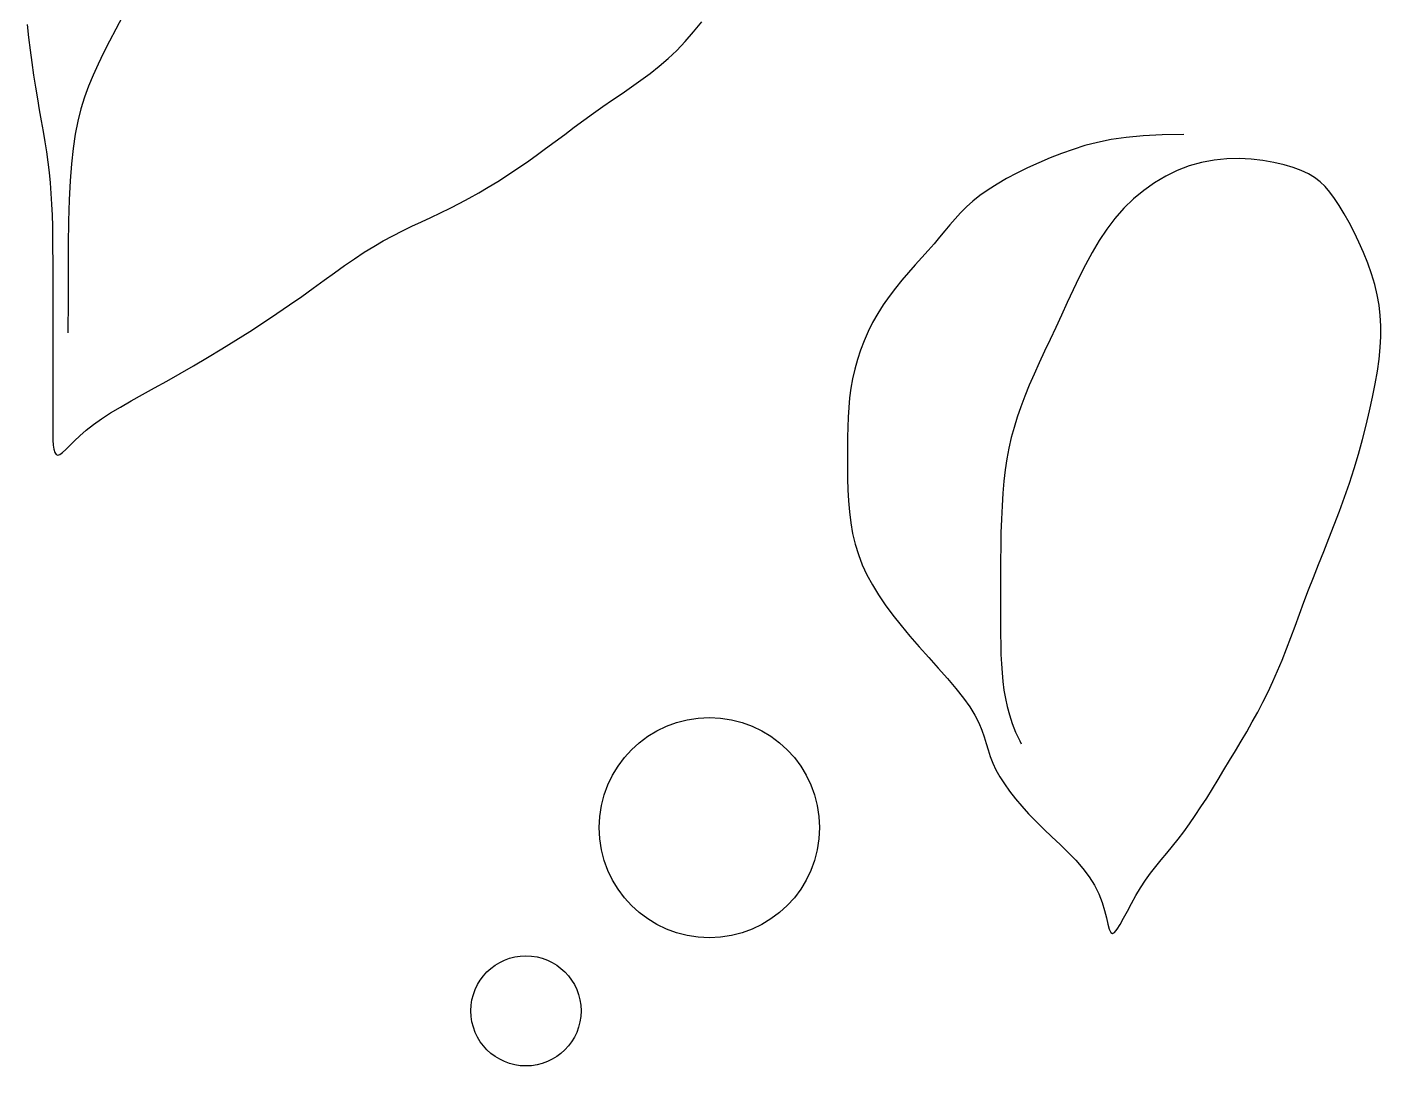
# Model space of a CAD drawing. Header units: millimetres. Extents: x 21129 to 2803301, y -510327 to 166837.
# Drawn here: x 259871 to 260921, y -114895 to -114090 of the extents above; entities that cross this region are included whole.
import ezdxf

# ---------------------------------------------------------------- set-up
doc = ezdxf.new("R2010")
doc.units = ezdxf.units.MM
doc.layers.add('....13_TNT_F_TREE', color=76, linetype='Continuous', transparency=0.5)

# ---------------------------------------------------------------- blocks, each defined once
blk = doc.blocks.new('mb-cay30')
for p, q in [((-923.31, -403.59), (-922.74, -408.53)), ((-886.25, -400.45), (-888.83, -405.32)), ((-664.85, -406.42), (-661.71, -402.54)), ((-922.74, -408.53), (-922.12, -413.45)), ((-888.83, -405.32), (-891.29, -410.03)), ((-668.06, -410.11), (-664.85, -406.42)), ((-922.12, -413.45), (-921.45, -418.32)), ((-893.6, -414.56), (-895.73, -418.92)), ((-891.29, -410.03), (-893.6, -414.56)), ((-674.72, -416.77), (-671.35, -413.57)), ((-671.35, -413.57), (-668.06, -410.11)), ((-921.45, -418.32), (-920.75, -423.12)), ((-895.73, -418.92), (-897.67, -423.19)), ((-681.71, -422.52), (-678.18, -419.74)), ((-678.18, -419.74), (-674.72, -416.77)), ((-920.75, -423.12), (-920.02, -427.79)), ((-897.67, -423.19), (-899.43, -427.44)), ((-688.93, -427.72), (-685.3, -425.17)), ((-685.3, -425.17), (-681.71, -422.52)), ((-920.02, -427.79), (-919.28, -432.32)), ((-899.43, -427.44), (-901.01, -431.77)), ((-696.29, -432.73), (-692.6, -430.23)), ((-692.6, -430.23), (-688.93, -427.72)), ((-919.28, -432.32), (-918.54, -436.68)), ((-901.01, -431.77), (-902.4, -436.26)), ((-703.7, -437.92), (-699.99, -435.28)), ((-699.99, -435.28), (-696.29, -432.73)), ((-918.54, -436.68), (-917.81, -440.88)), ((-917.81, -440.88), (-917.11, -444.97)), ((-902.4, -436.26), (-903.6, -441)), ((-711.1, -443.37), (-707.4, -440.62)), ((-707.4, -440.62), (-703.7, -437.92)), ((-917.11, -444.97), (-916.44, -448.98)), ((-904.62, -446.07), (-905.45, -451.57)), ((-903.6, -441), (-904.62, -446.07)), ((-718.51, -448.91), (-714.81, -446.14)), ((-714.81, -446.14), (-711.1, -443.37)), ((-474.77, -446.14), (-483.13, -446.28)), ((-916.44, -448.98), (-915.82, -452.94)), ((-722.22, -451.66), (-718.51, -448.91)), ((-513.11, -450.51), (-517.72, -451.95)), ((-508.23, -449.25), (-513.11, -450.51)), ((-502.93, -448.18), (-508.23, -449.25)), ((-497.07, -447.31), (-502.93, -448.18)), ((-490.52, -446.67), (-497.07, -447.31)), ((-483.13, -446.28), (-490.52, -446.67)), ((-915.82, -452.94), (-915.25, -456.89)), ((-905.45, -451.57), (-906.1, -457.58)), ((-729.62, -457), (-725.92, -454.36)), ((-725.92, -454.36), (-722.22, -451.66)), ((-526.63, -455.27), (-531.02, -457.13)), ((-522.19, -453.54), (-526.63, -455.27)), ((-517.72, -451.95), (-522.19, -453.54)), ((-463.01, -456.11), (-467.86, -457)), ((-458.14, -455.64), (-463.01, -456.11)), ((-453.31, -455.54), (-458.14, -455.64)), ((-448.6, -455.76), (-453.31, -455.54)), ((-444.07, -456.26), (-448.6, -455.76)), ((-439.8, -457), (-444.07, -456.26)), ((-915.25, -456.89), (-914.76, -460.86)), ((-914.76, -460.86), (-914.34, -464.89)), ((-906.1, -457.58), (-906.59, -464.21)), ((-737.03, -461.99), (-733.33, -459.54)), ((-733.33, -459.54), (-729.62, -457)), ((-539.48, -461.13), (-543.45, -463.24)), ((-535.32, -459.08), (-539.48, -461.13)), ((-531.02, -457.13), (-535.32, -459.08)), ((-477.28, -460.11), (-481.79, -462.3)), ((-472.63, -458.33), (-477.28, -460.11)), ((-467.86, -457), (-472.63, -458.33)), ((-435.85, -457.91), (-439.8, -457)), ((-432.3, -458.97), (-435.85, -457.91)), ((-429.19, -460.13), (-432.3, -458.97)), ((-426.47, -461.42), (-429.19, -460.13)), ((-424.07, -462.87), (-426.47, -461.42)), ((-914.34, -464.89), (-914.02, -469.01)), ((-906.59, -464.21), (-906.94, -471.56)), ((-748.15, -468.79), (-744.44, -466.62)), ((-744.44, -466.62), (-740.74, -464.35)), ((-740.74, -464.35), (-737.03, -461.99)), ((-547.19, -465.41), (-550.66, -467.61)), ((-543.45, -463.24), (-547.19, -465.41)), ((-486.13, -464.89), (-490.3, -467.85)), ((-481.79, -462.3), (-486.13, -464.89)), ((-421.93, -464.52), (-424.07, -462.87)), ((-419.97, -466.4), (-421.93, -464.52)), ((-418.13, -468.55), (-419.97, -466.4)), ((-914.02, -469.01), (-913.77, -473.2)), ((-906.94, -471.56), (-907.18, -479.76)), ((-755.55, -472.86), (-751.85, -470.87)), ((-751.85, -470.87), (-748.15, -468.79)), ((-556.59, -472.05), (-559.08, -474.28)), ((-553.8, -469.83), (-556.59, -472.05)), ((-550.66, -467.61), (-553.8, -469.83)), ((-494.25, -471.15), (-497.98, -474.78)), ((-490.3, -467.85), (-494.25, -471.15)), ((-416.34, -470.99), (-418.13, -468.55)), ((-414.52, -473.77), (-416.34, -470.99)), ((-913.77, -473.2), (-913.59, -477.47)), ((-913.59, -477.47), (-913.48, -481.79)), ((-766.67, -478.32), (-762.96, -476.57)), ((-762.96, -476.57), (-759.26, -474.76)), ((-759.26, -474.76), (-755.55, -472.86)), ((-561.33, -476.54), (-563.43, -478.83)), ((-559.08, -474.28), (-561.33, -476.54)), ((-497.98, -474.78), (-501.45, -478.71)), ((-412.63, -476.91), (-414.52, -473.77)), ((-410.69, -480.36), (-412.63, -476.91)), ((-913.48, -481.79), (-913.41, -486.16)), ((-907.18, -479.76), (-907.32, -488.9)), ((-777.78, -483.58), (-774.08, -481.79)), ((-774.08, -481.79), (-770.37, -480.05)), ((-770.37, -480.05), (-766.67, -478.32)), ((-565.43, -481.17), (-567.41, -483.57)), ((-563.43, -478.83), (-565.43, -481.17)), ((-504.65, -482.91), (-507.6, -487.34)), ((-501.45, -478.71), (-504.65, -482.91)), ((-408.76, -484.06), (-410.69, -480.36)), ((-913.41, -486.16), (-913.37, -490.57)), ((-788.89, -489.57), (-785.19, -487.43)), ((-785.19, -487.43), (-781.48, -485.45)), ((-781.48, -485.45), (-777.78, -483.58)), ((-569.44, -486.03), (-571.58, -488.58)), ((-567.41, -483.57), (-569.44, -486.03)), ((-507.6, -487.34), (-510.35, -491.96)), ((-406.86, -487.96), (-408.76, -484.06)), ((-405.07, -492), (-406.86, -487.96)), ((-913.37, -490.57), (-913.36, -495)), ((-907.32, -488.9), (-907.4, -499.1)), ((-796.35, -494.36), (-792.6, -491.88)), ((-792.6, -491.88), (-788.89, -489.57)), ((-573.89, -491.22), (-576.33, -493.94)), ((-571.58, -488.58), (-573.89, -491.22)), ((-510.35, -491.96), (-512.93, -496.72)), ((-403.41, -496.12), (-405.07, -492)), ((-913.36, -495), (-913.35, -499.43)), ((-804.08, -499.8), (-800.16, -497.01)), ((-800.16, -497.01), (-796.35, -494.36)), ((-578.87, -496.77), (-581.46, -499.68)), ((-576.33, -493.94), (-578.87, -496.77)), ((-512.93, -496.72), (-515.37, -501.57)), ((-401.93, -500.26), (-403.41, -496.12)), ((-913.35, -499.43), (-913.35, -503.87)), ((-913.35, -503.87), (-913.35, -508.29)), ((-907.4, -499.1), (-907.42, -510.47)), ((-812.37, -505.8), (-808.14, -502.74)), ((-808.14, -502.74), (-804.08, -499.8)), ((-584.04, -502.69), (-586.58, -505.79)), ((-581.46, -499.68), (-584.04, -502.69)), ((-515.37, -501.57), (-517.7, -506.47)), ((-400.69, -504.37), (-401.93, -500.26)), ((-913.35, -508.29), (-913.35, -512.65)), ((-821.49, -512.26), (-816.81, -508.98)), ((-816.81, -508.98), (-812.37, -505.8)), ((-589.03, -508.98), (-591.33, -512.26)), ((-586.58, -505.79), (-589.03, -508.98)), ((-517.7, -506.47), (-519.96, -511.36)), ((-399.72, -508.4), (-400.69, -504.37)), ((-399.01, -512.39), (-399.72, -508.4)), ((-913.35, -512.65), (-913.35, -516.95)), ((-907.42, -510.47), (-907.43, -523.12)), ((-826.43, -515.64), (-821.49, -512.26)), ((-591.33, -512.26), (-593.46, -515.64)), ((-519.96, -511.36), (-522.19, -516.21)), ((-398.56, -516.37), (-399.01, -512.39)), ((-913.35, -516.95), (-913.35, -521.16)), ((-836.93, -522.52), (-831.6, -519.07)), ((-831.6, -519.07), (-826.43, -515.64)), ((-595.41, -519.1), (-597.17, -522.62)), ((-593.46, -515.64), (-595.41, -519.1)), ((-522.19, -516.21), (-524.41, -520.98)), ((-398.34, -520.41), (-398.56, -516.37)), ((-913.35, -521.16), (-913.35, -525.25)), ((-842.36, -525.96), (-836.93, -522.52)), ((-597.17, -522.62), (-598.74, -526.21)), ((-524.41, -520.98), (-526.6, -525.65)), ((-398.61, -528.8), (-398.37, -524.53)), ((-398.37, -524.53), (-398.34, -520.41)), ((-913.35, -525.25), (-913.35, -529.2)), ((-913.35, -529.2), (-913.35, -532.99)), ((-853.3, -532.67), (-847.83, -529.35)), ((-847.83, -529.35), (-842.36, -525.96)), ((-600.13, -529.84), (-601.34, -533.5)), ((-598.74, -526.21), (-600.13, -529.84)), ((-526.6, -525.65), (-528.75, -530.23)), ((-399.06, -533.25), (-398.61, -528.8)), ((-913.35, -532.99), (-913.35, -536.6)), ((-858.7, -535.86), (-853.3, -532.67)), ((-601.34, -533.5), (-602.35, -537.19)), ((-530.83, -534.72), (-532.82, -539.11)), ((-528.75, -530.23), (-530.83, -534.72)), ((-399.7, -537.93), (-399.06, -533.25)), ((-913.35, -536.6), (-913.35, -540.04)), ((-913.35, -540.04), (-913.35, -543.31)), ((-869.05, -541.78), (-863.96, -538.91)), ((-863.96, -538.91), (-858.7, -535.86)), ((-602.35, -537.19), (-603.19, -540.89)), ((-532.82, -539.11), (-534.69, -543.42)), ((-400.53, -542.87), (-399.7, -537.93)), ((-913.35, -543.31), (-913.35, -546.44)), ((-878.58, -547.07), (-873.93, -544.49)), ((-873.93, -544.49), (-869.05, -541.78)), ((-603.84, -544.59), (-604.33, -548.3)), ((-603.19, -540.89), (-603.84, -544.59)), ((-534.69, -543.42), (-536.42, -547.63)), ((-401.54, -548.04), (-400.53, -542.87)), ((-913.35, -546.44), (-913.35, -549.42)), ((-913.35, -549.42), (-913.35, -552.28)), ((-887.1, -551.89), (-882.98, -549.52)), ((-882.98, -549.52), (-878.58, -547.07)), ((-604.33, -548.3), (-604.68, -552.04)), ((-536.42, -547.63), (-537.99, -551.74)), ((-402.71, -553.4), (-401.54, -548.04)), ((-913.35, -552.28), (-913.35, -555.03)), ((-913.35, -555.03), (-913.35, -557.66)), ((-897.55, -558.65), (-894.4, -556.43)), ((-894.4, -556.43), (-890.91, -554.18)), ((-890.91, -554.18), (-887.1, -551.89)), ((-604.92, -555.81), (-605.06, -559.63)), ((-604.68, -552.04), (-604.92, -555.81)), ((-539.38, -555.78), (-540.6, -559.76)), ((-537.99, -551.74), (-539.38, -555.78)), ((-404.02, -558.9), (-402.71, -553.4)), ((-913.35, -557.66), (-913.35, -560.2)), ((-913.35, -560.2), (-913.32, -562.58)), ((-902.77, -563), (-900.33, -560.86)), ((-900.33, -560.86), (-897.55, -558.65)), ((-605.06, -559.63), (-605.13, -563.51)), ((-540.6, -559.76), (-541.66, -563.75)), ((-405.48, -564.49), (-404.02, -558.9)), ((-913.32, -562.58), (-913.25, -564.76)), ((-913.25, -564.76), (-913.11, -566.67)), ((-913.11, -566.67), (-912.87, -568.26)), ((-908.22, -568.31), (-906.69, -566.79)), ((-906.69, -566.79), (-904.88, -565)), ((-904.88, -565), (-902.77, -563)), ((-605.13, -563.51), (-605.16, -567.45)), ((-541.66, -563.75), (-542.56, -567.78)), ((-407.07, -570.12), (-405.48, -564.49)), ((-912.87, -568.26), (-912.52, -569.46)), ((-912.52, -569.46), (-912.03, -570.23)), ((-912.03, -570.23), (-911.38, -570.49)), ((-911.38, -570.49), (-910.54, -570.23)), ((-910.54, -570.23), (-909.5, -569.48)), ((-909.5, -569.48), (-908.22, -568.31)), ((-605.16, -567.45), (-605.16, -571.48)), ((-605.16, -571.48), (-605.16, -575.6)), ((-543.33, -571.91), (-543.97, -576.17)), ((-542.56, -567.78), (-543.33, -571.91)), ((-408.76, -575.76), (-407.07, -570.12)), ((-605.16, -575.6), (-605.12, -579.78)), ((-543.97, -576.17), (-544.49, -580.62)), ((-410.57, -581.35), (-408.76, -575.76)), ((-605.12, -579.78), (-605.01, -584.01)), ((-544.49, -580.62), (-544.91, -585.3)), ((-412.46, -586.86), (-410.57, -581.35)), ((-605.01, -584.01), (-604.79, -588.26)), ((-544.91, -585.3), (-545.23, -590.24)), ((-414.43, -592.27), (-412.46, -586.86)), ((-604.79, -588.26), (-604.44, -592.51)), ((-604.44, -592.51), (-603.91, -596.74)), ((-545.23, -590.24), (-545.48, -595.38)), ((-416.44, -597.59), (-414.43, -592.27)), ((-603.91, -596.74), (-603.18, -600.92)), ((-545.48, -595.38), (-545.65, -600.67)), ((-418.47, -602.82), (-416.44, -597.59)), ((-603.18, -600.92), (-602.2, -605.04)), ((-545.65, -600.67), (-545.77, -606.02)), ((-420.5, -607.95), (-418.47, -602.82)), ((-602.2, -605.04), (-600.95, -609.07)), ((-545.77, -606.02), (-545.84, -611.38)), ((-422.51, -612.99), (-420.5, -607.95)), ((-600.95, -609.07), (-599.42, -613.03)), ((-599.42, -613.03), (-597.62, -616.94)), ((-545.84, -611.38), (-545.88, -616.67)), ((-424.48, -617.95), (-422.51, -612.99)), ((-597.62, -616.94), (-595.53, -620.83)), ((-545.88, -616.67), (-545.89, -621.81)), ((-426.37, -622.8), (-424.48, -617.95)), ((-595.53, -620.83), (-593.17, -624.72)), ((-545.89, -621.81), (-545.9, -626.75)), ((-428.18, -627.57), (-426.37, -622.8)), ((-593.17, -624.72), (-590.53, -628.63)), ((-590.53, -628.63), (-587.61, -632.59)), ((-545.9, -626.75), (-545.89, -631.43)), ((-429.92, -632.24), (-428.18, -627.57)), ((-587.61, -632.59), (-584.42, -636.62)), ((-545.89, -631.43), (-545.88, -635.85)), ((-431.62, -636.82), (-429.92, -632.24)), ((-584.42, -636.62), (-580.96, -640.73)), ((-545.88, -635.85), (-545.84, -640.04)), ((-545.84, -640.04), (-545.77, -644.02)), ((-433.29, -641.31), (-431.62, -636.82)), ((-580.96, -640.73), (-577.34, -644.89)), ((-577.34, -644.89), (-573.64, -649.04)), ((-545.77, -644.02), (-545.65, -647.82)), ((-436.65, -650.01), (-434.96, -645.7)), ((-434.96, -645.7), (-433.29, -641.31)), ((-573.64, -649.04), (-569.97, -653.15)), ((-545.65, -647.82), (-545.48, -651.46)), ((-438.39, -654.22), (-436.65, -650.01)), ((-569.97, -653.15), (-566.45, -657.17)), ((-545.48, -651.46), (-545.23, -654.95)), ((-545.23, -654.95), (-544.91, -658.33)), ((-440.2, -658.33), (-438.39, -654.22)), ((-566.45, -657.17), (-563.17, -661.05)), ((-563.17, -661.05), (-560.23, -664.74)), ((-544.91, -658.33), (-544.49, -661.62)), ((-442.1, -662.36), (-440.2, -658.33)), ((-560.23, -664.74), (-557.75, -668.2)), ((-544.49, -661.62), (-543.94, -664.86)), ((-543.94, -664.86), (-543.25, -668.07)), ((-446.12, -670.18), (-444.08, -666.31)), ((-444.08, -666.31), (-442.1, -662.36)), ((-557.75, -668.2), (-555.79, -671.4)), ((-555.79, -671.4), (-554.28, -674.37)), ((-543.25, -668.07), (-542.38, -671.29)), ((-542.38, -671.29), (-541.3, -674.55)), ((-448.23, -674), (-446.12, -670.18)), ((-554.28, -674.37), (-553.11, -677.15)), ((-553.11, -677.15), (-552.19, -679.8)), ((-541.3, -674.55), (-539.98, -677.9)), ((-450.38, -677.77), (-448.23, -674)), ((-552.19, -679.8), (-551.41, -682.35)), ((-551.41, -682.35), (-550.66, -684.86)), ((-539.98, -677.9), (-538.39, -681.37)), ((-538.39, -681.37), (-537.8, -682.5)), ((-454.77, -685.23), (-452.57, -681.51)), ((-452.57, -681.51), (-450.38, -677.77)), ((-550.66, -684.86), (-549.85, -687.36)), ((-549.85, -687.36), (-548.86, -689.92)), ((-456.99, -688.93), (-454.77, -685.23)), ((-548.86, -689.92), (-547.61, -692.55)), ((-547.61, -692.55), (-546.1, -695.27)), ((-461.44, -696.3), (-459.22, -692.63)), ((-459.22, -692.63), (-456.99, -688.93)), ((-546.1, -695.27), (-544.33, -698.05)), ((-544.33, -698.05), (-542.32, -700.89)), ((-463.66, -699.93), (-461.44, -696.3)), ((-542.32, -700.89), (-540.07, -703.78)), ((-465.88, -703.49), (-463.66, -699.93)), ((-540.07, -703.78), (-537.61, -706.71)), ((-537.61, -706.71), (-534.94, -709.66)), ((-470.33, -710.3), (-468.11, -706.95)), ((-468.11, -706.95), (-465.88, -703.49)), ((-534.94, -709.66), (-532.07, -712.61)), ((-532.07, -712.61), (-529.02, -715.58)), ((-474.77, -716.56), (-472.55, -713.51)), ((-472.55, -713.51), (-470.33, -710.3)), ((-529.02, -715.58), (-525.88, -718.55)), ((-525.88, -718.55), (-522.71, -721.55)), ((-477, -719.44), (-474.77, -716.56)), ((-522.71, -721.55), (-519.6, -724.58)), ((-481.39, -724.82), (-479.2, -722.18)), ((-479.2, -722.18), (-477, -719.44)), ((-519.6, -724.58), (-516.62, -727.66)), ((-516.62, -727.66), (-513.87, -730.8)), ((-485.65, -730.02), (-483.54, -727.42)), ((-483.54, -727.42), (-481.39, -724.82)), ((-513.87, -730.8), (-511.42, -734)), ((-511.42, -734), (-509.35, -737.29)), ((-489.67, -735.4), (-487.69, -732.66)), ((-487.69, -732.66), (-485.65, -730.02)), ((-509.35, -737.29), (-507.71, -740.64)), ((-493.37, -741.31), (-491.57, -738.28)), ((-491.57, -738.28), (-489.67, -735.4)), ((-507.71, -740.64), (-506.46, -743.97)), ((-506.46, -743.97), (-505.51, -747.13)), ((-496.65, -747.37), (-495.07, -744.38)), ((-495.07, -744.38), (-493.37, -741.31)), ((-505.51, -747.13), (-504.78, -750)), ((-504.78, -750), (-504.19, -752.45)), ((-499.43, -752.5), (-498.11, -750.12)), ((-498.11, -750.12), (-496.65, -747.37)), ((-504.19, -752.45), (-503.65, -754.36)), ((-503.65, -754.36), (-503.09, -755.6)), ((-503.09, -755.6), (-502.43, -756.04)), ((-502.43, -756.04), (-501.6, -755.6)), ((-501.6, -755.6), (-500.6, -754.37)), ((-500.6, -754.37), (-499.43, -752.5))]:
    blk.add_line(p, q)
for centre, radius in [((-658.73, -714.99), 42.71), ((-729.85, -786.05), 21.36)]:
    blk.add_circle(centre, radius)

msp = doc.modelspace()

# ---------------------------------------------------------------- block references
at = {"layer": '....13_TNT_F_TREE', "xscale": 2, "yscale": 2, "zscale": 2}
msp.add_blockref('mb-cay30', (261717.6, -113280.6), dxfattribs=at)

doc.saveas('drawing.dxf')
